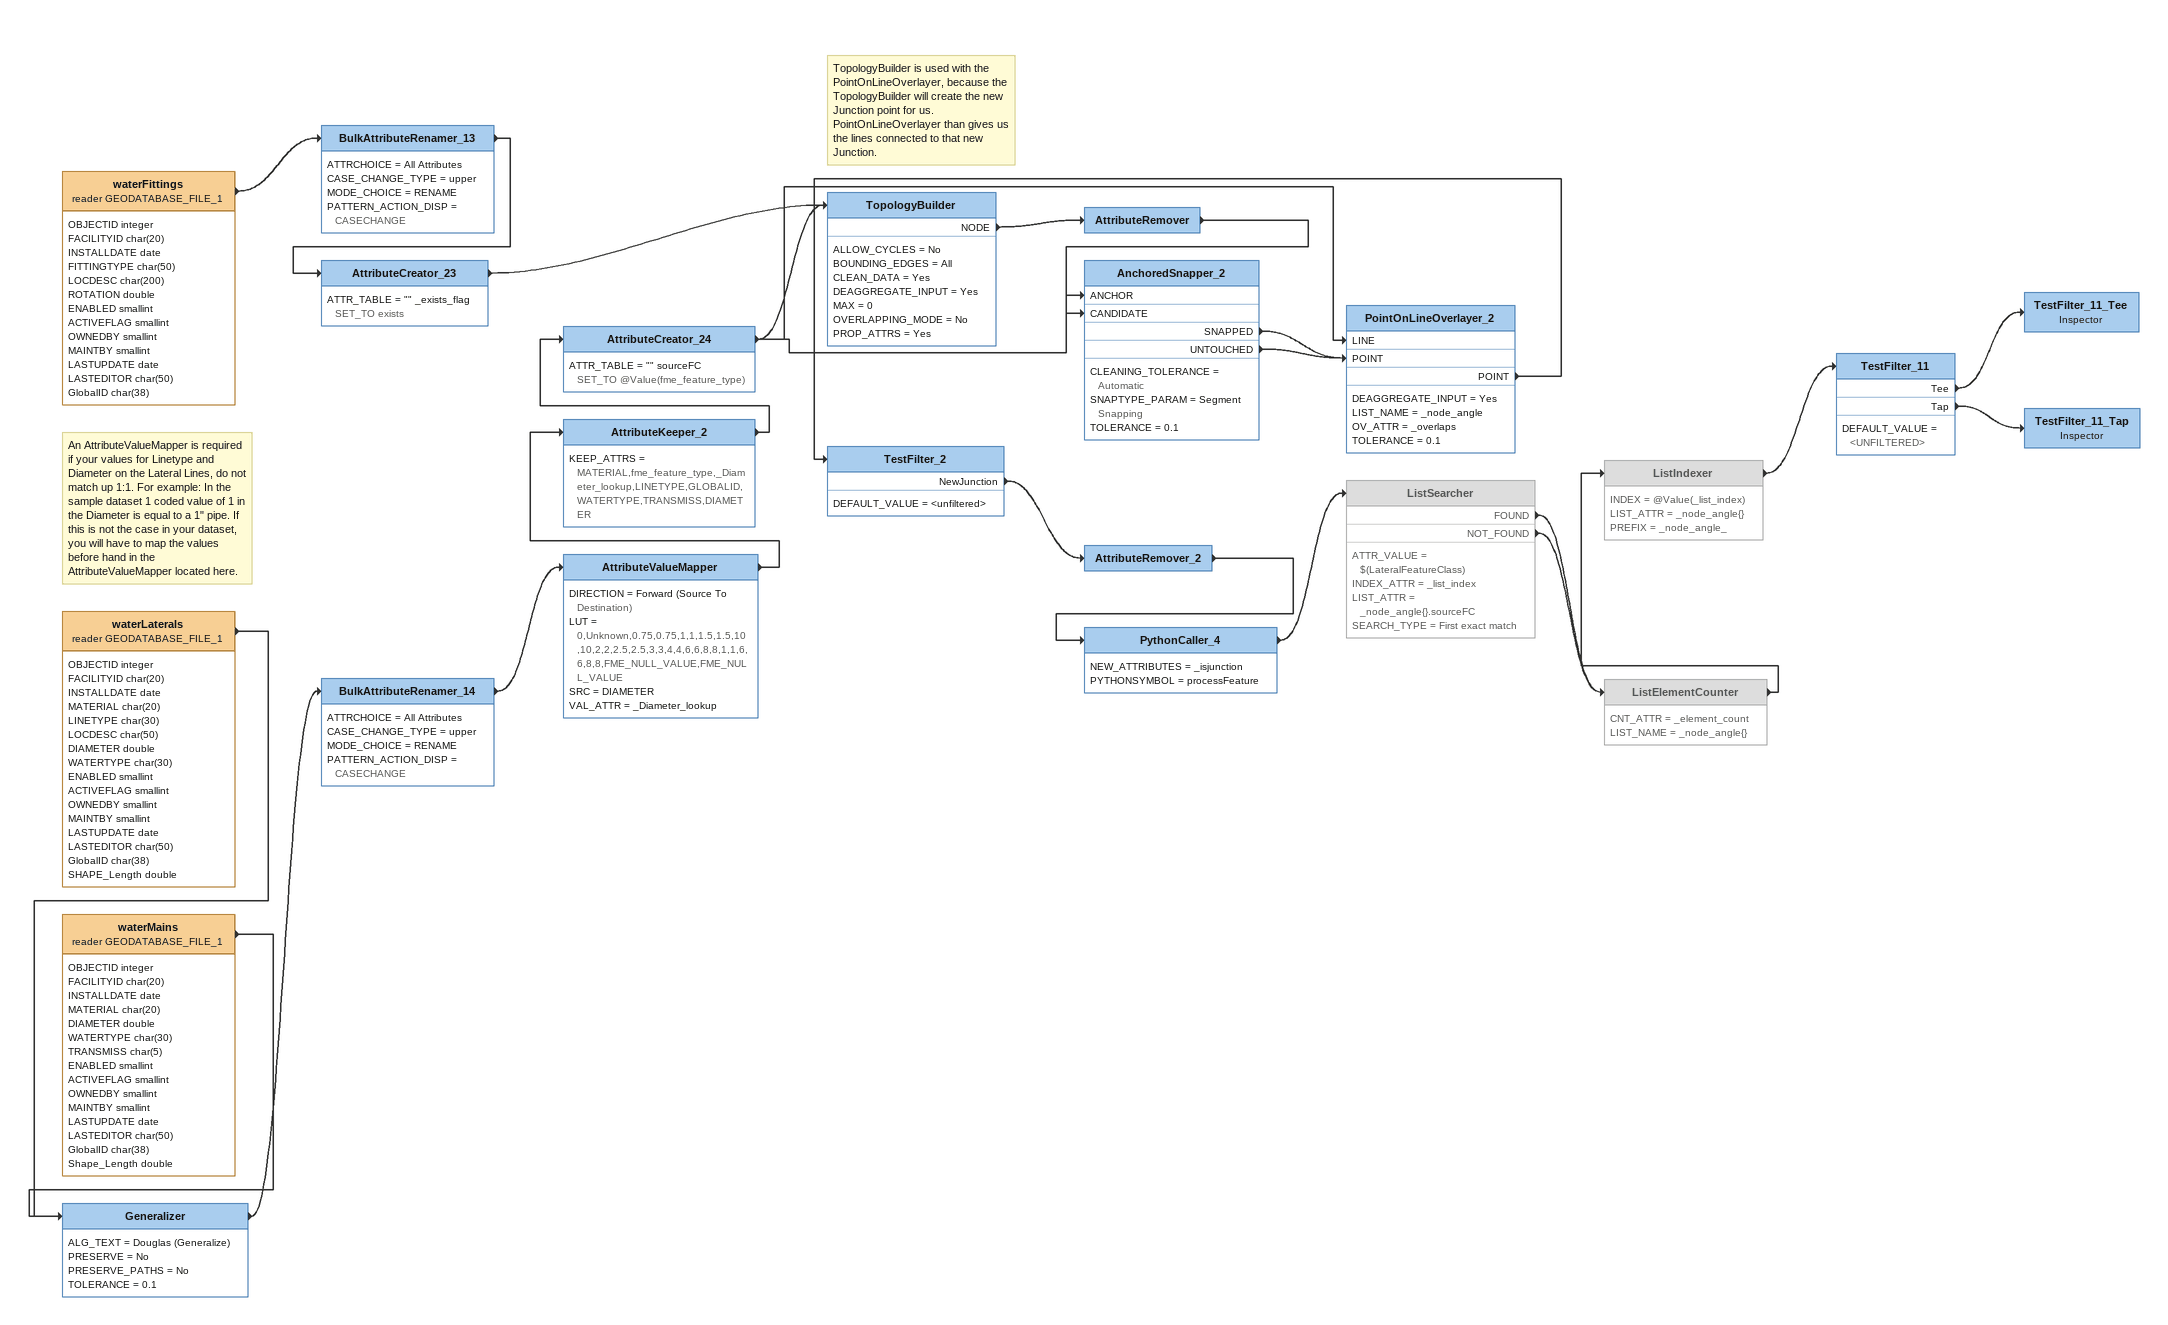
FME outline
waterLaterals (reader GEODATABASE_FILE_1)
    attributes: OBJECTID integer, FACILITYID char(20), INSTALLDATE date, MATERIAL char(20), LINETYPE char(30), LOCDESC char(50), DIAMETER double, WATERTYPE char(30), ENABLED smallint, ACTIVEFLAG smallint, OWNEDBY smallint, MAINTBY smallint, LASTUPDATE date, LASTEDITOR char(50), GlobalID char(38), SHAPE_Length double
    -> Generalizer
waterMains (reader GEODATABASE_FILE_1)
    attributes: OBJECTID integer, FACILITYID char(20), INSTALLDATE date, MATERIAL char(20), DIAMETER double, WATERTYPE char(30), TRANSMISS char(5), ENABLED smallint, ACTIVEFLAG smallint, OWNEDBY smallint, MAINTBY smallint, LASTUPDATE date, LASTEDITOR char(50), GlobalID char(38), Shape_Length double
    -> Generalizer
Generalizer
    ALG_TEXT = Douglas (Generalize)
    PRESERVE = No
    PRESERVE_PATHS = No
    TOLERANCE = 0.1
    -> BulkAttributeRenamer_14
BulkAttributeRenamer_14
    ATTRCHOICE = All Attributes
    CASE_CHANGE_TYPE = upper
    MODE_CHOICE = RENAME
    PATTERN_ACTION_DISP = CASECHANGE
    -> AttributeValueMapper
Note: An AttributeValueMapper is required if your values for Linetype and Diameter on the Lateral Lines, do not match up 1:1. For example: In the sample dataset 1 coded value of 1 in the Diameter is equal to a 1" pipe. If this is not the case in your dataset, you will have to map the values before hand in the AttributeValueMapper located here.
AttributeValueMapper
    DIRECTION = Forward (Source To Destination)
    LUT = 0,Unknown,0.75,0.75,1,1,1.5,1.5,10,10,2,2,2.5,2.5,3,3,4,4,6,6,8,8,1,1,6,6,8,8,FME_NULL_VALUE,FME_NULL_VALUE
    SRC = DIAMETER
    VAL_ATTR = _Diameter_lookup
    -> AttributeKeeper_2
AttributeKeeper_2
    KEEP_ATTRS = MATERIAL,fme_feature_type,_Diameter_lookup,LINETYPE,GLOBALID,WATERTYPE,TRANSMISS,DIAMETER
    -> AttributeCreator_24
AttributeCreator_24
    ATTR_TABLE = "" sourceFC SET_TO @Value(fme_feature_type)
    -> PointOnLineOverlayer_2 [LINE]
    -> AnchoredSnapper_2 [ANCHOR]
    -> TopologyBuilder
waterFittings (reader GEODATABASE_FILE_1)
    attributes: OBJECTID integer, FACILITYID char(20), INSTALLDATE date, FITTINGTYPE char(50), LOCDESC char(200), ROTATION double, ENABLED smallint, ACTIVEFLAG smallint, OWNEDBY smallint, MAINTBY smallint, LASTUPDATE date, LASTEDITOR char(50), GlobalID char(38)
    -> BulkAttributeRenamer_13
BulkAttributeRenamer_13
    ATTRCHOICE = All Attributes
    CASE_CHANGE_TYPE = upper
    MODE_CHOICE = RENAME
    PATTERN_ACTION_DISP = CASECHANGE
    -> AttributeCreator_23
AttributeCreator_23
    ATTR_TABLE = "" _exists_flag SET_TO exists
    -> TopologyBuilder
Note: TopologyBuilder is used with the PointOnLineOverlayer, because the TopologyBuilder will create the new Junction point for us. PointOnLineOverlayer than gives us the lines connected to that new Junction.
TopologyBuilder
    ALLOW_CYCLES = No
    BOUNDING_EDGES = All
    CLEAN_DATA = Yes
    DEAGGREGATE_INPUT = Yes
    MAX = 0
    OVERLAPPING_MODE = No
    PROP_ATTRS = Yes
    NODE -> AttributeRemover
AttributeRemover
    -> AnchoredSnapper_2 [CANDIDATE]
AnchoredSnapper_2
    CLEANING_TOLERANCE = Automatic
    SNAPTYPE_PARAM = Segment Snapping
    TOLERANCE = 0.1
    SNAPPED -> PointOnLineOverlayer_2 [POINT]
    UNTOUCHED -> PointOnLineOverlayer_2 [POINT]
PointOnLineOverlayer_2
    DEAGGREGATE_INPUT = Yes
    LIST_NAME = _node_angle
    OV_ATTR = _overlaps
    TOLERANCE = 0.1
    POINT -> TestFilter_2
TestFilter_2
    DEFAULT_VALUE = <unfiltered>
    NewJunction -> AttributeRemover_2
AttributeRemover_2
    -> PythonCaller_4
PythonCaller_4
    NEW_ATTRIBUTES = _isjunction
    PYTHONSYMBOL = processFeature
    -> ListSearcher
ListSearcher [off]
    ATTR_VALUE = $(LateralFeatureClass)
    INDEX_ATTR = _list_index
    LIST_ATTR = _node_angle{}.sourceFC
    SEARCH_TYPE = First exact match
    FOUND -> ListElementCounter
    NOT_FOUND -> ListElementCounter
ListElementCounter [off]
    CNT_ATTR = _element_count
    LIST_NAME = _node_angle{}
    -> ListIndexer
ListIndexer [off]
    INDEX = @Value(_list_index)
    LIST_ATTR = _node_angle{}
    PREFIX = _node_angle_
    -> TestFilter_11
TestFilter_11
    DEFAULT_VALUE = <UNFILTERED>
    Tee -> TestFilter_11_Tee
    Tap -> TestFilter_11_Tap
TestFilter_11_Tee: Inspector
TestFilter_11_Tap: Inspector
